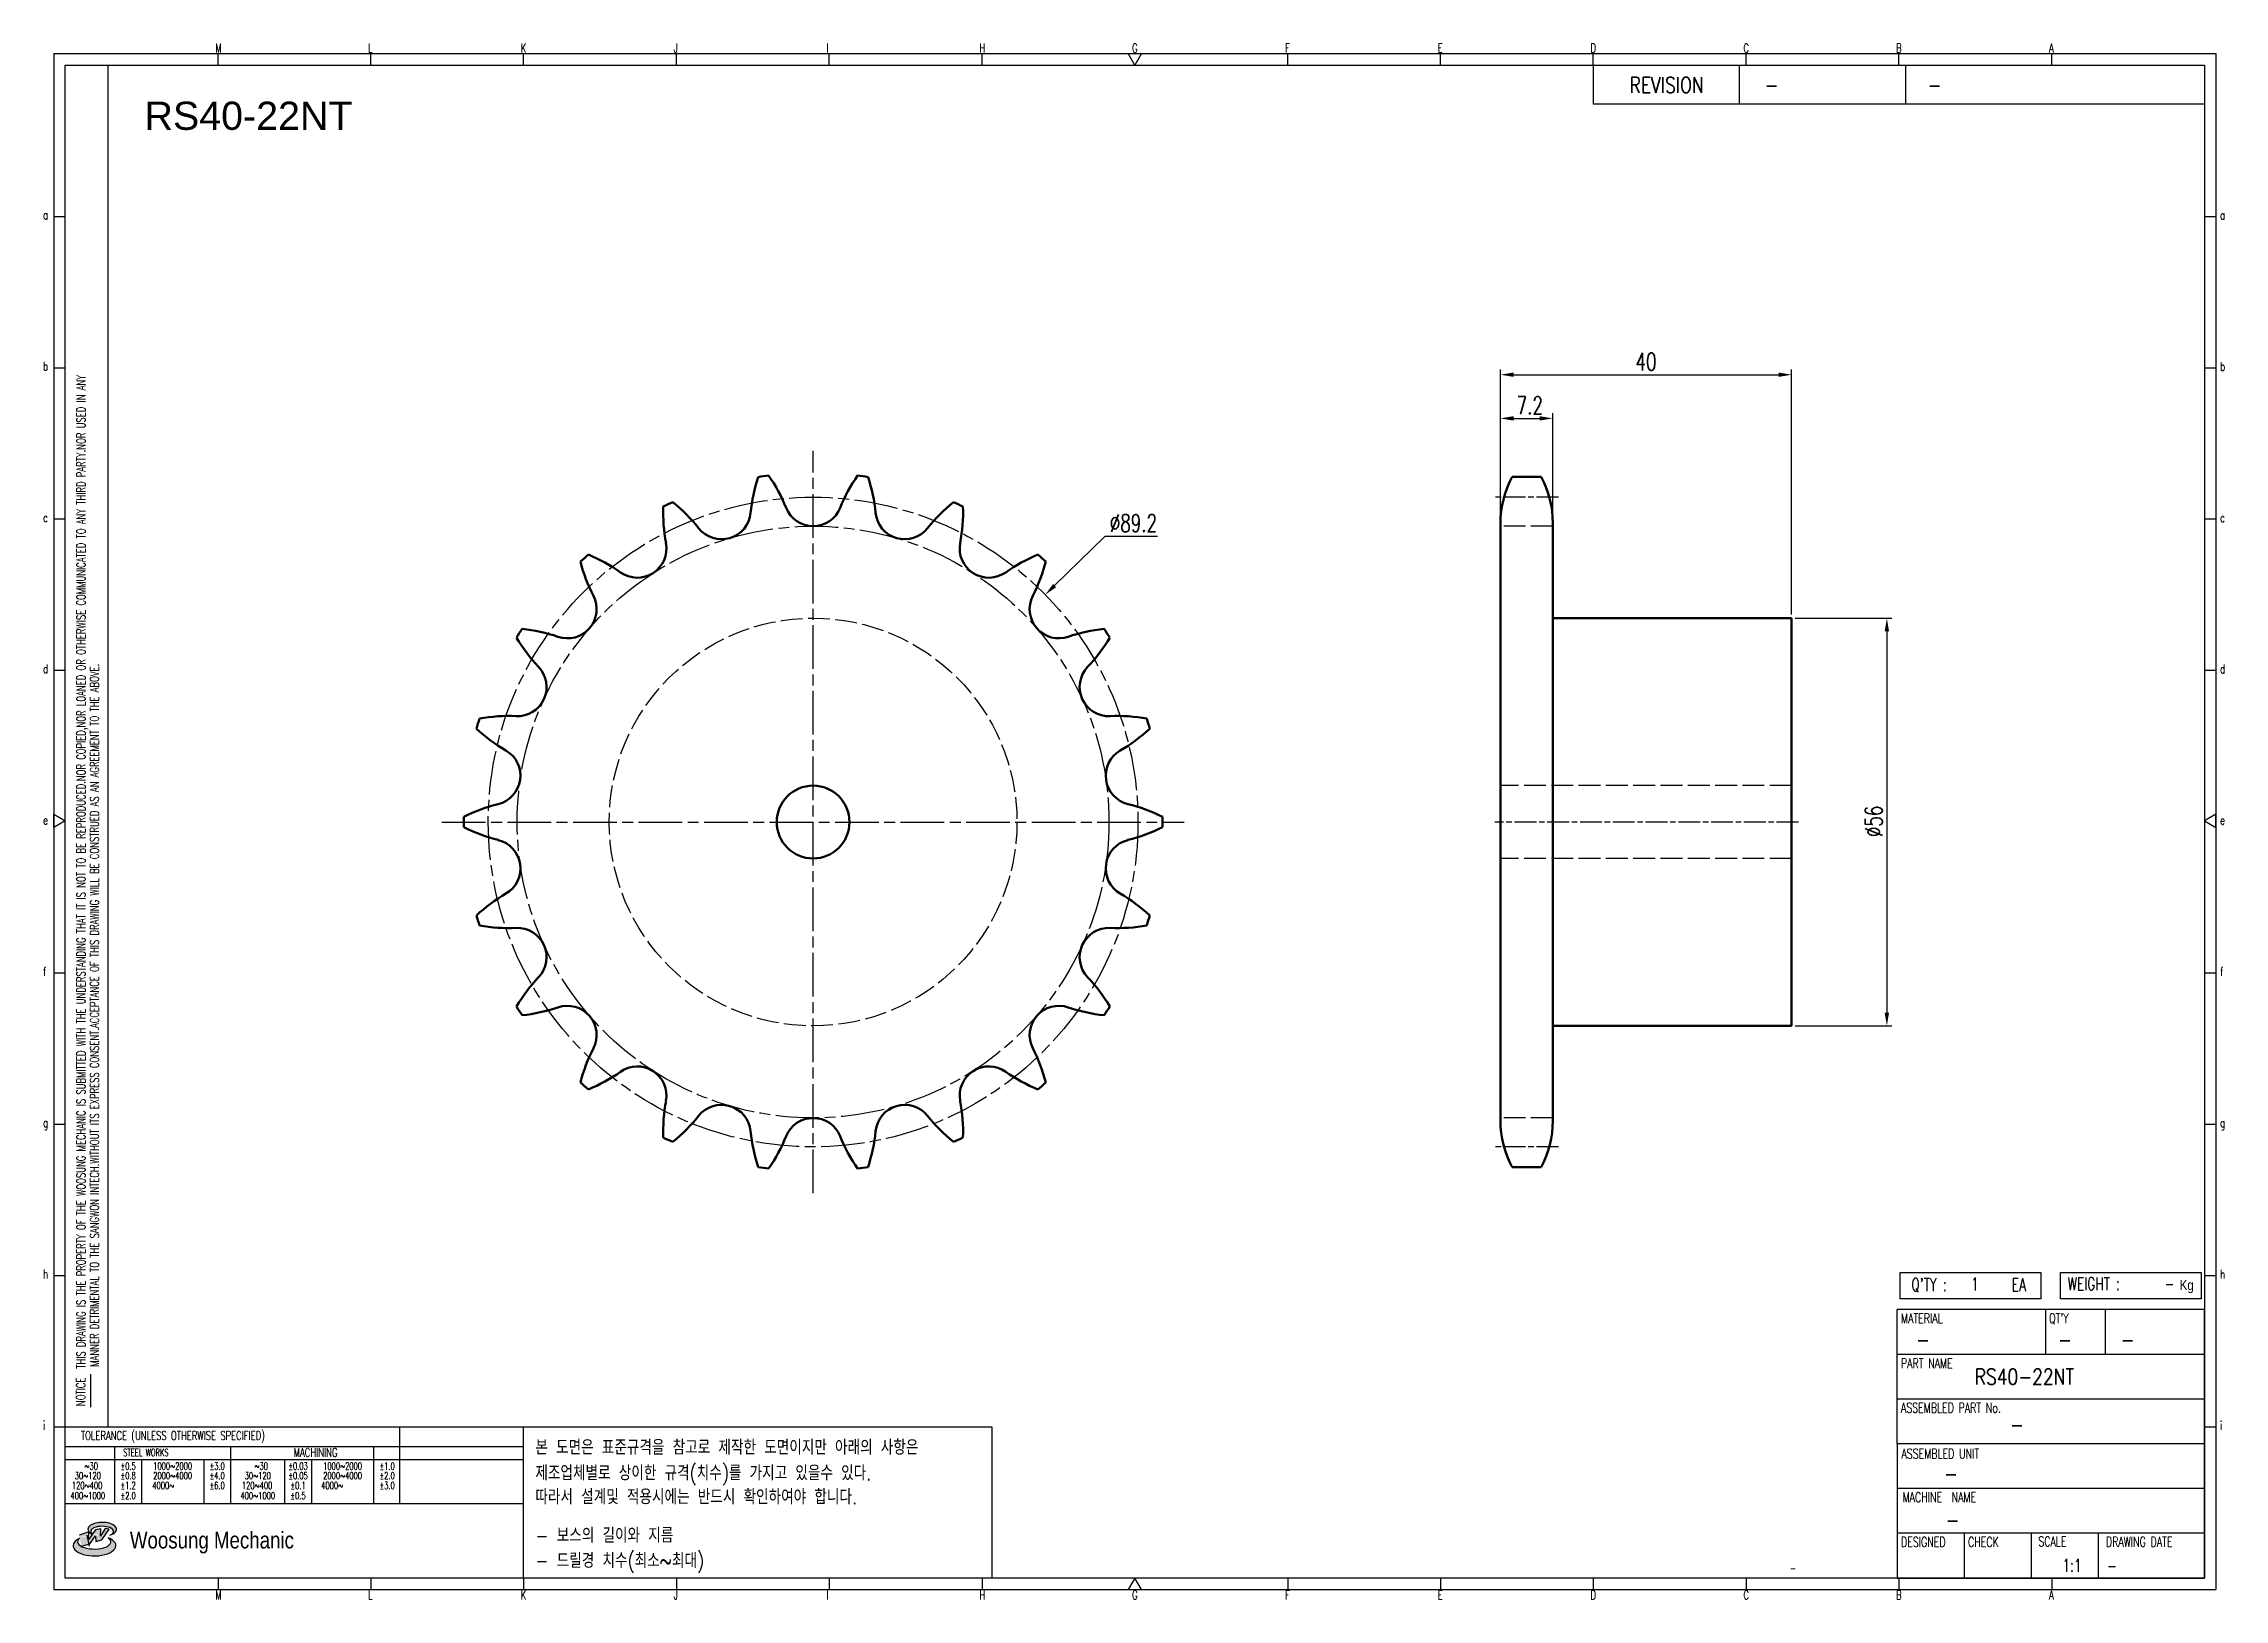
# Model space of a CAD drawing. Header units: millimetres. Extents: x -22172 to -21872, y 1083 to 1297.
import ezdxf
from ezdxf.enums import TextEntityAlignment as Align

# ---------------------------------------------------------------- set-up
doc = ezdxf.new("R2010")
doc.units = ezdxf.units.MM
for name, pattern in [('AM_ISO02W050', [7.5, 6, -1.5]), ('AM_ISO02W050x2', [3.75, 3, -0.75]), ('AM_ISO08W050', [18, 12, -1.5, 3, -1.5]), ('AM_ISO08W050x2', [9, 6, -0.75, 1.5, -0.75])]:
    doc.linetypes.add(name, pattern=pattern)
for name, color, linetype, lineweight in [('AM_0N', 7, 'Continuous', 50), ('AM_3N', 6, 'AM_ISO02W050', 25), ('AM_7', 4, 'AM_ISO08W050', 25), ('AM_7N', 4, 'AM_ISO08W050', 25)]:
    doc.layers.add(name, color=color, linetype=linetype, lineweight=lineweight)
for name, color, linetype in [('S-DIM', 7, 'Continuous'), ('TITLE', 7, 'Continuous'), ('도면레이아웃', 7, 'Continuous')]:
    doc.layers.add(name, color=color, linetype=linetype)
doc.styles.add('HAN', font='ROMANS.shx', dxfattribs={"width": 0.7, "bigfont": 'whgtxt.shx'})
doc.styles.add('HKD_ST2', font='romans.shx', dxfattribs={"width": 0.7, "height": 4, "bigfont": '@extfont2.shx'})
doc.styles.add('HSG', font='SIMPLEX.shx', dxfattribs={"width": 0.7, "bigfont": 'HSG.shx'})
doc.styles.add('ROMANS', font='romans.shx', dxfattribs={"width": 0.7, "bigfont": 'whgtxt.shx'})
doc.styles.add('SLDTEXTSTYLE4', font='arial.ttf', dxfattribs={"width": 0.8})
doc.styles.get("Standard").update_dxf_attribs({"font": 'arial.ttf'})
doc.dimstyles.new('APP3', dxfattribs={"dimtxt": 2.4, "dimasz": 1.8, "dimexe": 0.7, "dimexo": 0.5, "dimgap": 0.6, "dimtad": 1, "dimtoh": 1, "dimdec": 1, "dimrnd": 0.01, "dimzin": 9, "dimdsep": 46, "dimtxsty": 'HSG', "dimcen": 0, "dimclrd": 1, "dimclre": 1, "dimclrt": 256, "dimazin": 2, "dimtp": 1, "dimtm": 1, "dimtfac": 0.5, "dimtdec": 1, "dimtofl": 0, "dimtmove": 0, "dimatfit": 3, "dimfxl": 0, "dimtvp": 1, "dimtolj": 2, "dimlwd": -1, "dimlwe": -1, "dimarcsym": 0})
doc.dimstyles.new('APP3$0', dxfattribs={"dimtxt": 2.4, "dimasz": 1.8, "dimexe": 0.7, "dimexo": 0.5, "dimgap": 0.6, "dimtad": 1, "dimtoh": 1, "dimdec": 1, "dimrnd": 0.01, "dimzin": 9, "dimdsep": 46, "dimtxsty": 'HSG', "dimcen": 0, "dimclrd": 1, "dimclre": 1, "dimclrt": 256, "dimazin": 2, "dimtp": 1, "dimtm": 1, "dimtfac": 0.5, "dimtdec": 1, "dimtofl": 0, "dimtmove": 0, "dimatfit": 3, "dimfxl": 0, "dimtvp": 1, "dimtolj": 2, "dimlwd": -1, "dimlwe": -1, "dimarcsym": 0})

# ---------------------------------------------------------------- blocks, each defined once
blk = doc.blocks.new('SUYWSHJH')
at = {"layer": '도면레이아웃'}
h = blk.add_hatch(color=10, dxfattribs=at)
h.paths.add_polyline_path([(1.544, 35.177), (1.554, 34.966), (1.779, 35.034), (2.054, 35.422), (1.908, 35.446), (1.728, 35.167), (1.741, 35.439), (1.547, 35.405), (1.292, 35.041), (1.295, 35.33), (0.943, 35.208), (1.03, 34.8), (1.336, 34.885)])
edge = h.paths.add_edge_path()
edge.add_ellipse((1.795, 35.421), major_axis=(-0.53, 0), ratio=0.487785, start_angle=122.36065, end_angle=403.39574)
edge.add_line((1.411, 35.244), (1.419, 35.261))
edge.add_ellipse((1.798, 35.344), major_axis=(-0.423, 0), ratio=0.444396, start_angle=131.58977, end_angle=386.19408, ccw=False)
edge = h.paths.add_edge_path()
edge.add_ellipse((1.512, 34.815), major_axis=(-0.793, 0), ratio=0.480113, start_angle=314.67633, end_angle=590.85213)
edge.add_ellipse((1.501, 34.958), major_axis=(-0.62, 0), ratio=0.43311, start_angle=331.7024, end_angle=574.42495, ccw=False)
for p, q in [((0, 90.118), (80.15, 90.118)), ((0, 90.118), (0, 33.191)), ((6.089, 89.693), (6.089, 90.118)), ((11.753, 89.693), (11.753, 90.118)), ((17.418, 89.693), (17.418, 90.118)), ((23.082, 89.693), (23.082, 90.118)), ((28.746, 89.693), (28.746, 90.118)), ((34.411, 89.693), (34.411, 90.118)), ((45.739, 89.693), (45.739, 90.118)), ((51.404, 89.693), (51.404, 90.118)), ((57.068, 89.693), (57.068, 90.118)), ((62.732, 89.693), (62.732, 90.118)), ((68.397, 89.693), (68.397, 90.118)), ((74.061, 89.693), (74.061, 90.118)), ((80.15, 90.118), (80.15, 33.191)), ((0, 84.085), (0.425, 84.085)), ((79.725, 84.085), (80.15, 84.085)), ((0, 78.478), (0.425, 78.478)), ((79.725, 78.478), (80.15, 78.478)), ((0, 72.87), (0.425, 72.87)), ((79.725, 72.87), (80.15, 72.87)), ((0, 67.262), (0.425, 67.262)), ((79.725, 67.262), (80.15, 67.262)), ((0, 56.047), (0.425, 56.047)), ((79.725, 56.047), (80.15, 56.047)), ((0, 50.439), (0.425, 50.439)), ((79.725, 50.439), (80.15, 50.439)), ((0, 44.832), (0.425, 44.832)), ((79.725, 44.832), (80.15, 44.832)), ((1.377, 39.947), (1.377, 41.174)), ((0, 39.224), (0.425, 39.224)), ((79.725, 39.224), (80.15, 39.224)), ((0, 33.191), (80.15, 33.191)), ((6.089, 33.616), (6.089, 33.191)), ((11.753, 33.616), (11.753, 33.191)), ((17.418, 33.616), (17.418, 33.191)), ((23.082, 33.616), (23.082, 33.191)), ((28.746, 33.616), (28.746, 33.191)), ((34.411, 33.616), (34.411, 33.191)), ((45.739, 33.616), (45.739, 33.191)), ((51.404, 33.616), (51.404, 33.191)), ((57.068, 33.616), (57.068, 33.191)), ((62.732, 33.616), (62.732, 33.191)), ((68.397, 33.616), (68.397, 33.191)), ((74.061, 33.616), (74.061, 33.191))]:
    blk.add_line(p, q)
at = {"color": 2}
for p, q in [((2.017, 39.224), (2.017, 89.693)), ((0.425, 39.224), (17.418, 39.224)), ((12.816, 39.224), (12.816, 36.382)), ((17.418, 33.616), (17.418, 39.224)), ((0.425, 38.487), (17.418, 38.487)), ((0.425, 38.012), (17.418, 38.012)), ((2.257, 38.487), (2.257, 36.382)), ((3.257, 38.012), (3.257, 36.382)), ((5.557, 38.012), (5.557, 36.382)), ((6.557, 38.5), (6.557, 36.382)), ((8.557, 38.012), (8.557, 36.382)), ((9.557, 38.026), (9.557, 36.382)), ((11.857, 38.487), (11.857, 36.382)), ((0.425, 36.382), (17.418, 36.382))]:
    blk.add_line(p, q, dxfattribs=at)
at = {"color": 6, "ltscale": 0.5}
for p, q in [((57.068, 89.693), (57.068, 88.246)), ((62.47, 89.693), (62.47, 88.246)), ((68.635, 89.693), (68.635, 88.246)), ((79.725, 88.246), (57.068, 88.246)), ((68.336, 38.59), (68.336, 43.563)), ((79.725, 43.563), (68.336, 43.563)), ((73.827, 43.563), (73.827, 41.905)), ((76.037, 43.563), (76.037, 41.905)), ((79.725, 38.59), (79.725, 43.563)), ((79.725, 41.905), (68.336, 41.905)), ((79.725, 40.248), (68.336, 40.248)), ((68.336, 38.59), (68.336, 33.616)), ((79.725, 38.59), (68.336, 38.59)), ((79.725, 33.616), (79.725, 38.59)), ((79.725, 36.932), (68.336, 36.932)), ((79.725, 35.274), (68.336, 35.274)), ((70.822, 33.616), (70.822, 35.274)), ((73.309, 33.616), (73.309, 35.274)), ((75.796, 33.616), (75.796, 35.274)), ((68.336, 33.616), (79.725, 33.616))]:
    blk.add_line(p, q, dxfattribs=at)
for points in [[(40.075, 89.693), (39.83, 90.118), (40.32, 90.118)], [(0.425, 89.693), (79.725, 89.693), (79.725, 33.616), (0.425, 33.616)], [(0.425, 61.679), (0, 61.433), (0, 61.924)], [(79.725, 61.679), (80.15, 61.433), (80.15, 61.924)], [(40.075, 33.616), (39.83, 33.191), (40.32, 33.191)]]:
    blk.add_lwpolyline(points, close=True)
at = {"layer": 'TITLE', "color": 20}
for p, q in [((68.449, 43.961), (68.449, 44.936)), ((68.449, 44.936), (73.654, 44.936)), ((73.654, 44.936), (73.654, 43.961)), ((74.39, 43.961), (74.39, 44.936)), ((74.39, 44.936), (79.595, 44.936)), ((79.595, 44.936), (79.595, 43.961)), ((73.654, 43.961), (68.449, 43.961)), ((79.595, 43.961), (74.39, 43.961))]:
    blk.add_line(p, q, dxfattribs=at)
at = {"layer": '도면레이아웃'}
for p, q in [((1.295, 35.33), (0.943, 35.208)), ((1.03, 34.8), (1.336, 34.885)), ((1.224, 35.208), (1.311, 34.8)), ((1.224, 35.208), (1.224, 35.208)), ((1.547, 35.405), (1.292, 35.041)), ((1.292, 35.041), (1.295, 35.33)), ((1.336, 34.885), (1.544, 35.177)), ((1.419, 35.261), (1.411, 35.244)), ((1.544, 35.177), (1.554, 34.966)), ((1.741, 35.439), (1.547, 35.405)), ((1.554, 34.966), (1.779, 35.034)), ((1.908, 35.446), (1.728, 35.167)), ((1.728, 35.167), (1.741, 35.439)), ((1.779, 35.034), (2.054, 35.422)), ((2.054, 35.422), (1.908, 35.446))]:
    blk.add_line(p, q, dxfattribs=at)
for centre, major_axis, ratio, start_param, end_param in [((1.795, 35.421), (-0.53, 0), 0.487785, 2.135596, 7.040584), ((1.512, 34.815), (-0.793, 0), 0.480113, 5.492138, 10.312315), ((1.501, 34.958), (-0.62, 0), 0.43311, 5.789299, 10.025607), ((1.798, 35.344), (-0.423, 0), 0.444396, 2.296675, 6.740358)]:
    blk.add_ellipse(centre, major_axis=major_axis, ratio=ratio, start_param=start_param, end_param=end_param, dxfattribs=at)
at = {"color": 4, "style": 'HKD_ST2', "width": 0.7}
for s, p in [('M', (5.988, 90.164)), ('L', (11.652, 90.164)), ('K', (17.316, 90.164)), ('J', (22.981, 90.164)), ('I', (28.645, 90.164)), ('H', (34.309, 90.164)), ('G', (39.974, 90.164)), ('F', (45.638, 90.164)), ('E', (51.302, 90.164)), ('D', (56.967, 90.164)), ('C', (62.631, 90.164)), ('B', (68.295, 90.164)), ('A', (73.96, 90.164)), ('a', (-0.395, 83.976)), ('a', (80.305, 83.97)), ('b', (-0.395, 78.368)), ('b', (80.305, 78.362)), ('c', (-0.395, 72.76)), ('c', (80.305, 72.754)), ('d', (-0.395, 67.153)), ('d', (80.305, 67.147)), ('e', (-0.395, 61.545)), ('e', (80.305, 61.539)), ('f', (-0.395, 55.937)), ('f', (80.305, 55.931)), ('g', (-0.395, 50.33)), ('g', (80.305, 50.324)), ('h', (-0.395, 44.722)), ('h', (80.305, 44.716)), ('i', (-0.395, 39.114)), ('i', (80.305, 39.108)), ('M', (5.988, 32.824)), ('L', (11.652, 32.824)), ('K', (17.316, 32.824)), ('J', (22.981, 32.824)), ('I', (28.645, 32.824)), ('H', (34.309, 32.824)), ('G', (39.974, 32.824)), ('F', (45.638, 32.824)), ('E', (51.302, 32.824)), ('D', (56.967, 32.824)), ('C', (62.631, 32.824)), ('B', (68.295, 32.824)), ('A', (73.96, 32.824))]:
    blk.add_text(s, height=0.326, dxfattribs=at).set_placement(p)
for s, height, style, width, p in [('REVISION', 0.5806, 'HAN', 0.8, (58.415, 88.664)), ('-', 0.581, 'HAN', 0.8, (63.426, 88.664)), ('-', 0.581, 'HAN', 0.8, (69.468, 88.664)), ("Q'TY : ", 0.4746, 'HKD_ST2', 0.7, (68.857, 44.253)), ('1', 0.475, 'HKD_ST2', 0.7, (71.071, 44.275)), ('EA', 0.4746, 'HKD_ST2', 0.7, (72.578, 44.253)), ('WEIGHT : ', 0.4746, 'HKD_ST2', 0.7, (74.65, 44.286)), ('-', 0.581, 'HAN', 0.8, (69.029, 42.157)), ('-', 0.581, 'HAN', 0.8, (74.289, 42.157)), ('-', 0.581, 'HAN', 0.8, (76.623, 42.157)), ('-', 0.581, 'HAN', 0.8, (72.515, 39.013)), ('-', 0.581, 'HAN', 0.8, (70.067, 37.189)), ('-', 0.581, 'HAN', 0.8, (70.126, 35.48)), ('1:1', 0.4746, 'HKD_ST2', 0.7, (74.458, 33.848)), ('-', 0.475, 'HKD_ST2', 0.7, (76.112, 33.837))]:
    blk.add_text(s, height=height, dxfattribs=dict(style=style, width=width)).set_placement(p)
at = {"color": 6, "style": 'HKD_ST2', "width": 0.7}
for s, p in [(' THIS DRAWING IS THE PROPERTY OF THE WOOSUNG MECHANIC IS SUBMITTED WITH THE UNDERSTANDING THAT IT IS NOT TO BE REPRODUCED.NOR COPIED,NOR LOANED OR OTHERWISE COMMUNICATED TO ANY THIRD PARTY.NOR USED IN ANY', (1.173, 41.217)), ('MANNER DETRIMENTAL TO THE SANGWON INTECH.WITHOUT ITS EXPRESS CONSENT.ACCEPTANCE OF THIS DRAWING WILL BE CONSTRUED AS AN AGREEMENT TO THE ABOVE.', (1.672, 41.447))]:
    blk.add_text(s, height=0.326266, rotation=90, dxfattribs=at).set_placement(p)
at = {"style": 'HKD_ST2', "width": 0.7}
blk.add_text('-', height=0.475, dxfattribs=at).set_placement((78.613, 44.286), align=Align.RIGHT)
at = {"color": 4, "style": 'HKD_ST2', "width": 0.7}
for s, height, p in [('MATERIAL', 0.3651, (68.474, 43.425)), ("QT'Y", 0.3651, (73.965, 43.425)), ('PART NAME', 0.3651, (68.474, 41.756)), ('ASSEMBLED PART No.', 0.36511, (68.474, 40.109)), ('ASSEMBLED UNIT', 0.36511, (68.49, 38.408)), ('MACHINE  NAME', 0.36511, (68.532, 36.794)), ('DESIGNED', 0.3651, (68.474, 35.136)), ('CHECK', 0.3651, (70.961, 35.136)), ('SCALE', 0.3651, (73.566, 35.153)), ('DRAWING DATE', 0.36511, (76.071, 35.141))]:
    blk.add_text(s, height=height, dxfattribs=at).set_placement(p, align=Align.TOP_LEFT)
at = {"style": 'HKD_ST2', "width": 0.7}
blk.add_text('NOTICE', height=0.3263, rotation=90, dxfattribs=at).set_placement((1.163, 39.988))
for s, height, style, width, p in [('TOLERANCE (UNLESS OTHERWISE SPECIFIED)', 0.32627, 'HKD_ST2', 0.7, (4.417, 38.896)), ('-', 0.326, 'ROMANS', 0.65, (64.469, 33.975))]:
    blk.add_text(s, height=height, dxfattribs=dict(style=style, width=width)).set_placement(p, align=Align.MIDDLE_CENTER)
at = {"color": 4, "style": 'HKD_ST2', "width": 0.7}
for s, height, p in [('STEEL WORKS', 0.26101, (3.416, 38.268)), ('MACHINING', 0.3263, (9.707, 38.27)), ('%%P0.5', 0.261, (2.757, 37.762)), ('%%P0.8', 0.261, (2.757, 37.411)), ('%%P3.0', 0.261, (6.057, 37.762)), ('%%P4.0', 0.261, (6.057, 37.411)), ('%%P0.03', 0.261, (9.057, 37.762)), ('%%P0.05', 0.261, (9.057, 37.411)), ('%%P1.0', 0.261, (12.357, 37.762)), ('%%P2.0', 0.261, (12.357, 37.411)), ('%%P1.2', 0.261, (2.757, 37.045)), ('%%P2.0', 0.261, (2.757, 36.67)), ('%%P6.0', 0.261, (6.057, 37.045)), ('%%P0.1', 0.261, (9.057, 37.045)), ('%%P0.5', 0.261, (9.057, 36.67)), ('%%P3.0', 0.261, (12.357, 37.045))]:
    blk.add_text(s, height=height, dxfattribs=at).set_placement(p, align=Align.MIDDLE)
for s, height, p in [('30%%126120', 0.261, (1.263, 37.411)), ('%%12630', 0.261, (1.389, 37.762)), ('2000%%1264000', 0.26101, (4.407, 37.411)), ('1000%%1262000', 0.26101, (4.407, 37.762)), ('30%%126120', 0.261, (7.563, 37.411)), ('%%12630', 0.261, (7.689, 37.762)), ('2000%%1264000', 0.26101, (10.707, 37.411)), ('1000%%1262000', 0.26101, (10.707, 37.762)), ('400%%1261000', 0.26101, (1.263, 36.67)), ('120%%126400', 0.26101, (1.237, 37.045)), ('4000%%126', 0.261, (4.061, 37.045)), ('400%%1261000', 0.26101, (7.563, 36.67)), ('120%%126400', 0.26101, (7.537, 37.045)), ('4000%%126', 0.261, (10.321, 37.045))]:
    blk.add_text(s, height=height, dxfattribs=at).set_placement(p, align=Align.MIDDLE_CENTER)
at = {"color": 1, "style": 'SLDTEXTSTYLE4', "width": 0.8}
blk.add_text('Woosung Mechanic', height=0.61957, dxfattribs=at).set_placement((2.822, 34.711))
at = {"layer": 'TITLE', "width": 0.8}
blk.add_text('Kg', height=0.3789, dxfattribs=at).set_placement((78.807, 44.286))
blk = doc.blocks.new('*D165')
at = {"layer": 'Defpoints', "color": 0, "transparency": 16777216}
for p in [(-22034.01, 1220.84), (-22097.77, 1158.4)]:
    blk.add_point(p, dxfattribs=at)
at = {"layer": 'S-DIM', "color": 1, "transparency": 16777216}
for p, q in [((-22025.82, 1228.86), (-22032.72, 1222.1)), ((-22018.58, 1228.86), (-22025.82, 1228.86))]:
    blk.add_line(p, q, dxfattribs=at)
blk.add_solid([(-22032.93, 1222.31), (-22032.51, 1221.88), (-22034.01, 1220.84)], dxfattribs=at)
at = {"layer": 'S-DIM', "transparency": 16777216, "insert": (-22021.9, 1230.66), "char_height": 2.4, "attachment_point": 5, "style": 'HSG'}
blk.add_mtext('\\A2;∅89.2', dxfattribs=at)
blk = doc.blocks.new('*D166')
at = {"layer": 'Defpoints', "color": 0, "transparency": 16777216}
for p in [(-21964.29, 1245.06), (-21971.49, 1230.26), (-21964.29, 1230.26)]:
    blk.add_point(p, dxfattribs=at)
at = {"layer": 'S-DIM', "color": 1, "transparency": 16777216}
for p, q in [((-21971.49, 1230.76), (-21971.49, 1245.76)), ((-21969.69, 1245.06), (-21966.09, 1245.06)), ((-21964.29, 1230.76), (-21964.29, 1245.76))]:
    blk.add_line(p, q, dxfattribs=at)
for points in [[(-21969.69, 1245.36), (-21969.69, 1244.76), (-21971.49, 1245.06)], [(-21966.09, 1245.36), (-21966.09, 1244.76), (-21964.29, 1245.06)]]:
    blk.add_solid(points, dxfattribs=at)
at = {"layer": 'S-DIM', "transparency": 16777216, "insert": (-21967.45, 1246.86), "char_height": 2.4, "attachment_point": 5, "style": 'HSG'}
blk.add_mtext('\\A2;7.2', dxfattribs=at)
blk = doc.blocks.new('*D167')
at = {"layer": 'Defpoints', "color": 0, "transparency": 16777216}
for p in [(-21931.49, 1251.06), (-21971.49, 1230.26), (-21931.49, 1217.62)]:
    blk.add_point(p, dxfattribs=at)
at = {"layer": 'S-DIM', "color": 1, "transparency": 16777216}
for p, q in [((-21971.49, 1230.76), (-21971.49, 1251.76)), ((-21969.69, 1251.06), (-21933.29, 1251.06)), ((-21931.49, 1218.12), (-21931.49, 1251.76))]:
    blk.add_line(p, q, dxfattribs=at)
for points in [[(-21969.69, 1251.36), (-21969.69, 1250.76), (-21971.49, 1251.06)], [(-21933.29, 1251.36), (-21933.29, 1250.76), (-21931.49, 1251.06)]]:
    blk.add_solid(points, dxfattribs=at)
at = {"layer": 'S-DIM', "transparency": 16777216, "insert": (-21951.49, 1252.86), "char_height": 2.4, "attachment_point": 5, "style": 'HSG'}
blk.add_mtext('\\A2;40', dxfattribs=at)
blk = doc.blocks.new('*D168')
at = {"layer": 'Defpoints', "color": 0, "transparency": 16777216}
for p in [(-21931.49, 1217.62), (-21931.49, 1161.62), (-21918.41, 1161.62)]:
    blk.add_point(p, dxfattribs=at)
at = {"layer": 'S-DIM', "color": 1, "transparency": 16777216}
for p, q in [((-21930.99, 1217.62), (-21917.71, 1217.62)), ((-21918.41, 1215.82), (-21918.41, 1163.42)), ((-21930.99, 1161.62), (-21917.71, 1161.62))]:
    blk.add_line(p, q, dxfattribs=at)
for points in [[(-21918.71, 1215.82), (-21918.11, 1215.82), (-21918.41, 1217.62)], [(-21918.71, 1163.42), (-21918.11, 1163.42), (-21918.41, 1161.62)]]:
    blk.add_solid(points, dxfattribs=at)
at = {"layer": 'S-DIM', "transparency": 16777216, "insert": (-21920.21, 1189.7), "char_height": 2.4, "attachment_point": 5, "rotation": 90, "style": 'HSG'}
blk.add_mtext('\\A2;%%c56', dxfattribs=at)

msp = doc.modelspace()

# ---------------------------------------------------------------- linework, layer by layer
at = {"color": 4}
msp.add_lwpolyline([(-22105.65, 1106.57), (-22041.33, 1106.57), (-22041.33, 1085.79), (-22105.65, 1085.79)], close=True, dxfattribs=at)
at = {"layer": 'AM_0N'}
for p, q in [((-21969.88, 1237.04), (-21965.91, 1237.04)), ((-21971.49, 1230.64), (-21971.49, 1148.6)), ((-21964.29, 1230.64), (-21964.29, 1148.6)), ((-21964.29, 1217.62), (-21931.49, 1217.62)), ((-21931.49, 1217.62), (-21931.49, 1161.62)), ((-21964.29, 1161.62), (-21931.49, 1161.62)), ((-21969.88, 1142.2), (-21965.91, 1142.2))]:
    msp.add_line(p, q, dxfattribs=at)
msp.add_circle((-22065.89, 1189.62), 5, dxfattribs=at)
for centre, radius, start, end in [((-22065.89, 1189.62), 47.98, 97.3211, 99.0425), ((-22090.83, 1224.18), 22.9, 22.0455, 34.6741), ((-22040.95, 1224.18), 22.9, 145.3259, 157.9545), ((-22065.89, 1189.62), 47.98, 80.9575, 82.6789), ((-22051.69, 1229.81), 22.9, 161.6896, 174.3182), ((-22080.09, 1229.81), 22.9, 5.6818, 18.3104), ((-21957.99, 1230.64), 13.5, 151.7009, 180), ((-21977.79, 1230.64), 13.5, 0, 28.2991), ((-22063.59, 1232.18), 22.9, 178.0532, 190.6818), ((-22065.89, 1189.62), 47.98, 113.6848, 115.4061), ((-22099.56, 1215.75), 22.9, 38.4091, 51.0377), ((-22078.47, 1232.47), 4.01, 218.4091, 354.3182), ((-22065.89, 1234.28), 4.01, 202.0455, 337.9545), ((-22053.31, 1232.47), 4.01, 185.6818, 321.5909), ((-22032.22, 1215.75), 22.9, 128.9623, 141.5909), ((-22065.89, 1189.62), 47.98, 64.5939, 66.3152), ((-22068.19, 1232.18), 22.9, 349.3182, 1.9468), ((-22065.89, 1189.62), 47.98, 130.0484, 131.7698), ((-22075.67, 1231.1), 22.9, 194.4168, 207.0455), ((-22105.56, 1205.21), 22.9, 54.7727, 67.4014), ((-22090.04, 1227.19), 4.01, 234.7727, 10.6818), ((-22041.75, 1227.19), 4.01, 169.3182, 305.2273), ((-22026.22, 1205.21), 22.9, 112.5986, 125.2273), ((-22056.11, 1231.1), 22.9, 332.9545, 345.5832), ((-22065.89, 1189.62), 47.98, 48.2302, 49.9516), ((-22099.64, 1218.86), 4.01, 251.1364, 27.0455), ((-22032.14, 1218.86), 4.01, 152.9545, 288.8636), ((-22065.89, 1189.62), 47.98, 146.412, 148.1334), ((-22108.34, 1193.4), 22.9, 71.1364, 83.765), ((-22023.44, 1193.4), 22.9, 96.235, 108.8636), ((-22065.89, 1189.62), 47.98, 31.8666, 33.588), ((-22086.96, 1226.66), 22.9, 210.7805, 223.4091), ((-22044.82, 1226.66), 22.9, 316.5909, 329.2195), ((-22106.51, 1208.17), 4.01, 267.5, 43.4091), ((-22025.27, 1208.17), 4.01, 136.5909, 272.5), ((-22107.69, 1181.29), 22.9, 87.5, 100.1286), ((-22024.09, 1181.29), 22.9, 79.8714, 92.5), ((-22065.89, 1189.62), 47.98, 162.7757, 164.497), ((-22096.55, 1219.23), 22.9, 227.1441, 239.7727), ((-22035.23, 1219.23), 22.9, 300.2273, 312.8559), ((-22065.89, 1189.62), 47.98, 15.503, 17.2243), ((-22110.1, 1195.98), 4.01, 283.8636, 59.7727), ((-22021.69, 1195.98), 4.01, 120.2273, 256.1364), ((-22065.89, 1189.62), 47.98, 179.1393, 180.8607), ((-22103.65, 1169.85), 22.9, 103.8636, 116.4923), ((-22028.13, 1169.85), 22.9, 63.5077, 76.1364), ((-22065.89, 1189.62), 47.98, 359.1393, 0.8607), ((-22103.65, 1209.39), 22.9, 243.5077, 256.1364), ((-22110.1, 1183.26), 4.01, 300.2273, 76.1364), ((-22021.69, 1183.26), 4.01, 103.8636, 239.7727), ((-22028.13, 1209.39), 22.9, 283.8636, 296.4923), ((-22096.55, 1160.01), 22.9, 120.2273, 132.8559), ((-22035.23, 1160.01), 22.9, 47.1441, 59.7727), ((-22065.89, 1189.62), 47.98, 195.503, 197.2243), ((-22107.69, 1197.95), 22.9, 259.8714, 272.5), ((-22106.51, 1171.07), 4.01, 316.5909, 92.5), ((-22025.27, 1171.07), 4.01, 87.5, 223.4091), ((-22024.09, 1197.95), 22.9, 267.5, 280.1286), ((-22065.89, 1189.62), 47.98, 342.7757, 344.497), ((-22086.96, 1152.57), 22.9, 136.5909, 149.2195), ((-22044.82, 1152.57), 22.9, 30.7805, 43.4091), ((-22065.89, 1189.62), 47.98, 211.8666, 213.588), ((-22108.34, 1185.84), 22.9, 276.235, 288.8636), ((-22099.64, 1160.37), 4.01, 332.9545, 108.8636), ((-22032.14, 1160.37), 4.01, 71.1364, 207.0455), ((-22023.44, 1185.84), 22.9, 251.1364, 263.765), ((-22065.89, 1189.62), 47.98, 326.412, 328.1334), ((-22075.67, 1148.14), 22.9, 152.9545, 165.5832), ((-22056.11, 1148.14), 22.9, 14.4168, 27.0455), ((-22065.89, 1189.62), 47.98, 228.2302, 229.9516), ((-22105.56, 1174.03), 22.9, 292.5986, 305.2273), ((-22090.04, 1152.05), 4.01, 349.3182, 125.2273), ((-22041.75, 1152.05), 4.01, 54.7727, 190.6818), ((-22026.22, 1174.03), 22.9, 234.7727, 247.4014), ((-22065.89, 1189.62), 47.98, 310.0484, 311.7698), ((-22063.59, 1147.06), 22.9, 169.3182, 181.9468), ((-22078.47, 1146.77), 4.01, 5.6818, 141.5909), ((-22053.31, 1146.77), 4.01, 38.4091, 174.3182), ((-22068.19, 1147.06), 22.9, 358.0532, 10.6818), ((-22099.56, 1163.49), 22.9, 308.9623, 321.5909), ((-22065.89, 1144.96), 4.01, 22.0455, 157.9545), ((-22032.22, 1163.49), 22.9, 218.4091, 231.0377), ((-21957.99, 1148.6), 13.5, 180, 208.2991), ((-21977.79, 1148.6), 13.5, 331.7009, 0), ((-22065.89, 1189.62), 47.98, 244.5939, 246.3152), ((-22051.69, 1149.43), 22.9, 185.6818, 198.3104), ((-22090.83, 1155.06), 22.9, 325.3259, 337.9545), ((-22040.95, 1155.06), 22.9, 202.0455, 214.6741), ((-22080.09, 1149.43), 22.9, 341.6896, 354.3182), ((-22065.89, 1189.62), 47.98, 293.6848, 295.4061), ((-22065.89, 1189.62), 47.98, 260.9575, 262.6789), ((-22065.89, 1189.62), 47.98, 277.3211, 279.0425)]:
    msp.add_arc(centre, radius, start, end, dxfattribs=at)
at = {"layer": 'AM_3N', "linetype": 'AM_ISO02W050x2'}
for p, q in [((-21964.29, 1230.26), (-21971.49, 1230.26)), ((-21964.29, 1148.98), (-21971.49, 1148.98))]:
    msp.add_line(p, q, dxfattribs=at)
at = {"layer": 'AM_3N', "color": 2, "linetype": 'AM_ISO02W050x2'}
for p, q in [((-21931.49, 1194.62), (-21971.49, 1194.62)), ((-21931.49, 1184.62), (-21971.49, 1184.62))]:
    msp.add_line(p, q, dxfattribs=at)
msp.add_circle((-22065.89, 1189.62), 28, dxfattribs=at)
at = {"layer": 'AM_7', "linetype": 'AM_ISO08W050x2'}
for radius in [44.62, 40.64]:
    msp.add_circle((-22065.89, 1189.62), radius, dxfattribs=at)
at = {"layer": 'AM_7N', "linetype": 'AM_ISO08W050x2'}
for p, q in [((-22065.89, 1138.64), (-22065.89, 1240.59)), ((-22116.87, 1189.62), (-22014.92, 1189.62))]:
    msp.add_line(p, q, dxfattribs=at)
at = {"layer": 'AM_7N', "linetype": 'AM_ISO08W050x2', "ltscale": 0.5}
for p, q in [((-21963.53, 1234.24), (-21972.26, 1234.24)), ((-21930.55, 1189.62), (-21972.26, 1189.62)), ((-21963.53, 1145), (-21972.26, 1145))]:
    msp.add_line(p, q, dxfattribs=at)

# ---------------------------------------------------------------- block references
at = {"xscale": 3.705404611502525, "yscale": 3.705404611502525, "zscale": 3.705404611502525}
msp.add_blockref('SUYWSHJH', (-22170.19, 961.23), dxfattribs=at)

# ---------------------------------------------------------------- texts
at = {"color": 2}
msp.add_text('RS40-22NT', height=3.872, dxfattribs=at).set_placement((-22157.72, 1284.69))
at = {"style": 'HAN', "width": 0.8}
msp.add_text('RS40-22NT', height=2.151, dxfattribs=at).set_placement((-21906.34, 1112.36))
at = {"color": 4, "style": 'HAN', "width": 0.8}
for s, p in [('본 도면은 표준규격을 참고로 제작한 도면이지만 아래의 사항은', (-22104.04, 1102.72)), ('제조업체별로 상이한 규격(치수)를 가지고 있을수 있다.', (-22104.04, 1099.2)), ('따라서 설계및 적용시에는 반드시 확인하여야 합니다.', (-22104.04, 1095.92)), ('- 보스의 길이와 지름', (-22104.04, 1090.64)), ('- 드릴경 치수(최소~최대)', (-22104.04, 1087.17))]:
    msp.add_text(s, height=2.0356, dxfattribs=at).set_placement(p)

# ---------------------------------------------------------------- dimensions: what is measured, and where the dimension line sits
at = {"layer": 'S-DIM'}
dim = msp.add_linear_dim(base=(-21931.49, 1251.06), p1=(-21971.49, 1230.26), p2=(-21931.49, 1217.62), dimstyle='APP3$0', dxfattribs=at)
dim.commit()
dim.dimension.update_dxf_attribs({"geometry": '*D167', "text_midpoint": (-21951.49, 1252.86)})
dim = msp.add_linear_dim(base=(-21964.29, 1245.06), p1=(-21971.49, 1230.26), p2=(-21964.29, 1230.26), dimstyle='APP3$0', dxfattribs=at)
dim.commit()
dim.dimension.update_dxf_attribs({"geometry": '*D166', "text_midpoint": (-21967.45, 1245.06), "dimtype": 160})
at = {"layer": 'S-DIM', "color": 3}
dim = msp.add_diameter_dim_2p(p1=(-22097.77, 1158.4), p2=(-22034.01, 1220.84), dimstyle='APP3', dxfattribs=at)
dim.commit()
dim.dimension.update_dxf_attribs({"geometry": '*D165', "text_midpoint": (-22021.9, 1228.86), "dimtype": 163})
at = {"layer": 'S-DIM'}
dim = msp.add_linear_dim(base=(-21918.41, 1161.62), p1=(-21931.49, 1217.62), p2=(-21931.49, 1161.62), angle=90, text='%%c<>', dimstyle='APP3$0', dxfattribs=at)
dim.commit()
dim.dimension.update_dxf_attribs({"geometry": '*D168', "text_midpoint": (-21918.41, 1189.7), "dimtype": 160})

doc.saveas('drawing.dxf')
